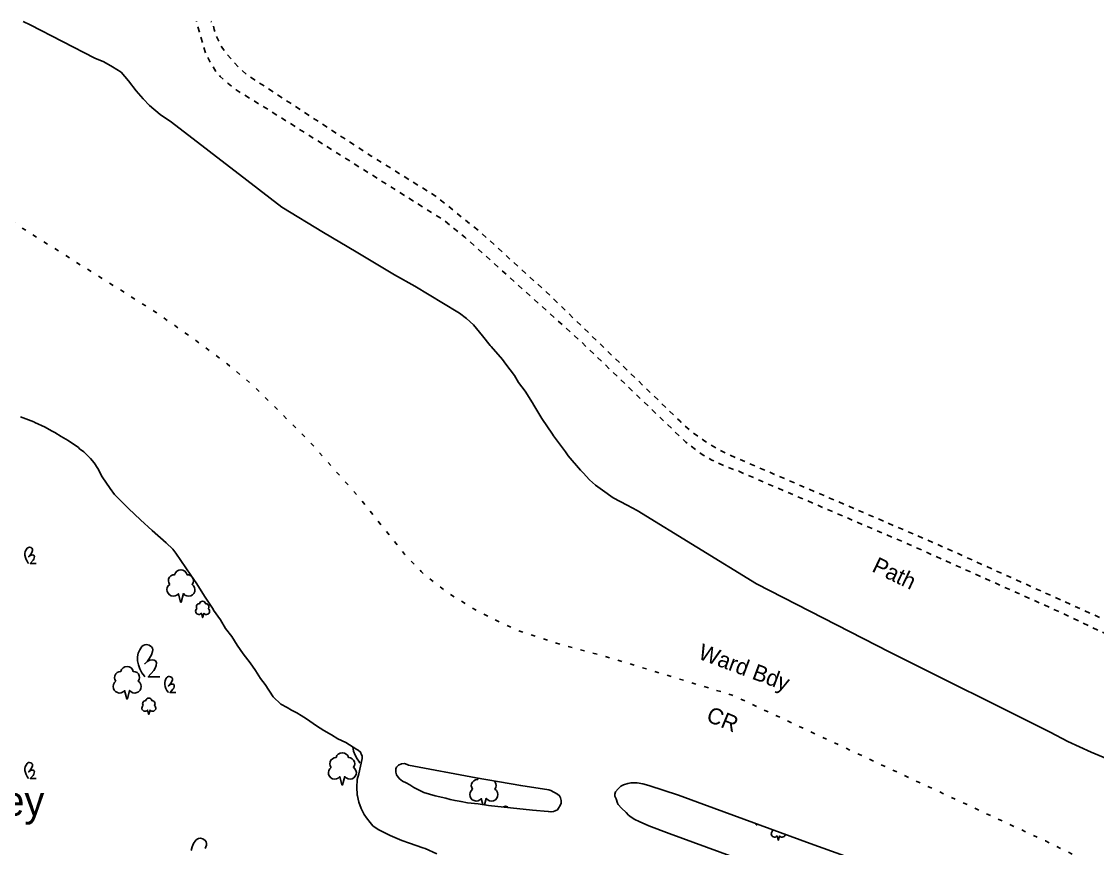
# Model space of a CAD drawing. Extents: x 421500 to 422711, y 436000 to 437000.
# Drawn here: x 422160.5 to 422260.5, y 436923.1 to 437000 of the extents above; entities that cross this region are included whole.
import ezdxf

# ---------------------------------------------------------------- set-up
doc = ezdxf.new("R2010")
doc.units = 0
doc.linetypes.add('716709-ExBase$0$OS-DASHEDLINE', pattern=[1, 0.5, -0.5])
doc.linetypes.add('716709-ExBase$0$OS-PARISH', pattern=[1.2, 0.4, -0.8])
for name, color, linetype in [('716709-ExBase$0$OS-AREA_MOSAIC', 8, 'Continuous'), ('716709-ExBase$0$OS-CIVIL_PARISH_OR_CMNTY_0007', 8, '716709-ExBase$0$OS-PARISH'), ('716709-ExBase$0$OS-LINE_0032_PATH_OR_EDGE', 8, '716709-ExBase$0$OS-DASHEDLINE'), ('716709-ExBase$0$OS-LINE_0059_WATER_EDGE_LIMIT', 8, 'Continuous'), ('716709-ExBase$0$OS-TEXT_BOUNDARY', 4, 'Continuous'), ('716709-ExBase$0$OS-TEXT_BUILT_ENVIRONMENT', 4, 'Continuous'), ('716709-ExBase$0$OS-TEXT_ROADSIDE', 4, 'Continuous')]:
    doc.layers.add(name, color=color, linetype=linetype)
doc.styles.add('716709-ExBase$0$Standard', font='romans.shx')

# ---------------------------------------------------------------- blocks, each defined once
blk = doc.blocks.new('716709-ExBase$0$OS-SE2236NWM0000083114')
at = {"layer": '716709-ExBase$0$OS-AREA_MOSAIC'}
for points in [[(-1.016, 1.36), (-1.067, 1.24), (-1.247, 1.218), (-1.41, 1.14), (-1.539, 1.013), (-1.621, 0.851), (-1.645, 0.671), (-1.61, 0.494), (-1.52, 0.337)], [(-0.406, -1.103), (-0.253, -0.516), (-0.117, -0.647), (0.053, -0.729), (0.239, -0.753), (0.424, -0.719), (0.59, -0.629), (0.718, -0.491), (0.798, -0.321), (0.821, -0.134), (0.784, 0.051), (0.692, 0.215), (0.553, 0.342), (0.641, 0.499), (0.673, 0.676), (0.648, 0.855), (0.566, 1.015), (0.47, 1.109)], [(-1.52, 0.337), (-1.656, 0.209), (-1.745, 0.046), (-1.78, -0.137), (-1.758, -0.321), (-1.679, -0.49), (-1.552, -0.626), (-1.39, -0.717), (-1.207, -0.753), (-1.022, -0.732), (-0.853, -0.654), (-0.716, -0.528), (-0.715, -0.525), (-0.571, -1.077)], [(1.78, -1.36), (1.72, -1.294), (1.632, -1.246), (1.534, -1.229), (1.436, -1.246), (1.349, -1.294), (1.334, -1.311)]]:
    blk.add_lwpolyline(points, dxfattribs=at)
blk = doc.blocks.new('716709-ExBase$0$OS-SE2236NWM0000083115')
at = {"layer": '716709-ExBase$0$OS-AREA_MOSAIC'}
for points in [[(-60.083, 45.78675), (-60.621, 45.78675), (-60.357, 46.08675), (-60.291, 46.19175), (-60.25, 46.30875), (-60.2365, 46.43225), (-60.249, 46.48925), (-60.285, 46.53575), (-60.3375, 46.56225), (-60.441, 46.57425), (-60.544, 46.55625), (-60.6375, 46.51025), (-60.781, 46.39925), (-60.6585, 46.51975), (-60.5555, 46.65725), (-60.474, 46.80825), (-60.4155, 46.96975), (-60.408, 47.04675), (-60.4275, 47.12125), (-60.471, 47.18475), (-60.575, 47.25675), (-60.698, 47.28475), (-60.7785, 47.27575), (-60.853, 47.24375), (-60.9145, 47.19125), (-61.016, 47.04775), (-61.085, 46.88525), (-61.118, 46.71225), (-61.1135, 46.53625), (-61.074, 46.34175), (-61.0075, 46.15425), (-60.916, 45.97775), (-60.8005, 45.81625), (-60.781, 45.78325)], [(-47.657, 43.83025), (-47.793, 43.70225), (-47.882, 43.53925), (-47.917, 43.35625), (-47.895, 43.17225), (-47.816, 43.00325), (-47.689, 42.86725), (-47.527, 42.77625), (-47.344, 42.74025), (-47.159, 42.76125), (-46.99, 42.83925), (-46.853, 42.96525), (-46.852, 42.96825), (-46.651, 42.19425), (-46.595, 42.19425), (-46.39, 42.97725), (-46.254, 42.84625), (-46.084, 42.76425), (-45.898, 42.74025), (-45.713, 42.77425), (-45.547, 42.86425), (-45.419, 43.00225), (-45.339, 43.17225), (-45.316, 43.35925), (-45.353, 43.54425), (-45.445, 43.70825), (-45.584, 43.83525), (-45.496, 43.99225), (-45.464, 44.16925), (-45.489, 44.34825), (-45.571, 44.50825), (-45.7, 44.63425), (-45.863, 44.71225), (-46.042, 44.73325), (-46.119, 44.91725), (-46.252, 45.06425), (-46.427, 45.16025), (-46.623, 45.19425), (-46.819, 45.16025), (-46.994, 45.06425), (-47.127, 44.91725), (-47.204, 44.73325), (-47.384, 44.71125), (-47.547, 44.63325), (-47.676, 44.50625), (-47.758, 44.34425), (-47.782, 44.16425), (-47.747, 43.98725), (-47.657, 43.83025)], [(-45.12, 41.58175), (-45.188, 41.51775), (-45.2325, 41.43625), (-45.25, 41.34475), (-45.239, 41.25275), (-45.1995, 41.16825), (-45.136, 41.10025), (-45.055, 41.05475), (-44.9635, 41.03675), (-44.871, 41.04725), (-44.7865, 41.08625), (-44.718, 41.14925), (-44.7175, 41.15075), (-44.617, 40.76375), (-44.589, 40.76375), (-44.4865, 41.15525), (-44.4185, 41.08975), (-44.3335, 41.04875), (-44.2405, 41.03675), (-44.148, 41.05375), (-44.065, 41.09875), (-44.001, 41.16775), (-43.961, 41.25275), (-43.9495, 41.34625), (-43.968, 41.43875), (-44.014, 41.52075), (-44.0835, 41.58425), (-44.0395, 41.66275), (-44.0235, 41.75125), (-44.036, 41.84075), (-44.077, 41.92075), (-44.1415, 41.98375), (-44.223, 42.02275), (-44.3125, 42.03325), (-44.351, 42.12525), (-44.4175, 42.19875), (-44.505, 42.24675), (-44.603, 42.26375), (-44.701, 42.24675), (-44.7885, 42.19875), (-44.855, 42.12525), (-44.8935, 42.03325), (-44.9835, 42.02225), (-45.065, 41.98325), (-45.1295, 41.91975), (-45.1705, 41.83875), (-45.1825, 41.74875), (-45.165, 41.66025), (-45.12, 41.58175)], [(-48.583, 35.24025), (-49.659, 35.24025), (-49.131, 35.84025), (-48.999, 36.05025), (-48.917, 36.28425), (-48.89, 36.53125), (-48.915, 36.64525), (-48.987, 36.73825), (-49.092, 36.79125), (-49.299, 36.81525), (-49.505, 36.77925), (-49.692, 36.68725), (-49.979, 36.46525), (-49.734, 36.70625), (-49.528, 36.98125), (-49.365, 37.28325), (-49.248, 37.60625), (-49.233, 37.76025), (-49.272, 37.90925), (-49.359, 38.03625), (-49.567, 38.18025), (-49.813, 38.23625), (-49.974, 38.21825), (-50.123, 38.15425), (-50.246, 38.04925), (-50.449, 37.76225), (-50.587, 37.43725), (-50.653, 37.09125), (-50.644, 36.73925), (-50.565, 36.35025), (-50.432, 35.97525), (-50.249, 35.62225), (-50.018, 35.29925), (-49.979, 35.23325)], [(-52.657, 34.83025), (-52.793, 34.70225), (-52.882, 34.53925), (-52.917, 34.35625), (-52.895, 34.17225), (-52.816, 34.00325), (-52.689, 33.86725), (-52.527, 33.77625), (-52.344, 33.74025), (-52.159, 33.76125), (-51.99, 33.83925), (-51.853, 33.96525), (-51.852, 33.96825), (-51.651, 33.19425), (-51.595, 33.19425), (-51.39, 33.97725), (-51.254, 33.84625), (-51.084, 33.76425), (-50.898, 33.74025), (-50.713, 33.77425), (-50.547, 33.86425), (-50.419, 34.00225), (-50.339, 34.17225), (-50.316, 34.35925), (-50.353, 34.54425), (-50.445, 34.70825), (-50.584, 34.83525), (-50.496, 34.99225), (-50.464, 35.16925), (-50.489, 35.34825), (-50.571, 35.50825), (-50.7, 35.63425), (-50.863, 35.71225), (-51.042, 35.73325), (-51.119, 35.91725), (-51.252, 36.06425), (-51.427, 36.16025), (-51.623, 36.19425), (-51.819, 36.16025), (-51.994, 36.06425), (-52.127, 35.91725), (-52.204, 35.73325), (-52.384, 35.71125), (-52.547, 35.63325), (-52.676, 35.50625), (-52.758, 35.34425), (-52.782, 35.16425), (-52.747, 34.98725), (-52.657, 34.83025)], [(-47.083, 33.78675), (-47.621, 33.78675), (-47.357, 34.08675), (-47.291, 34.19175), (-47.25, 34.30875), (-47.2365, 34.43225), (-47.249, 34.48925), (-47.285, 34.53575), (-47.3375, 34.56225), (-47.441, 34.57425), (-47.544, 34.55625), (-47.6375, 34.51025), (-47.781, 34.39925), (-47.6585, 34.51975), (-47.5555, 34.65725), (-47.474, 34.80825), (-47.4155, 34.96975), (-47.408, 35.04675), (-47.4275, 35.12125), (-47.471, 35.18475), (-47.575, 35.25675), (-47.698, 35.28475), (-47.7785, 35.27575), (-47.853, 35.24375), (-47.9145, 35.19125), (-48.016, 35.04775), (-48.085, 34.88525), (-48.118, 34.71225), (-48.1135, 34.53625), (-48.074, 34.34175), (-48.0075, 34.15425), (-47.916, 33.97775), (-47.8005, 33.81625), (-47.781, 33.78325)], [(-50.12, 32.58175), (-50.188, 32.51775), (-50.2325, 32.43625), (-50.25, 32.34475), (-50.239, 32.25275), (-50.1995, 32.16825), (-50.136, 32.10025), (-50.055, 32.05475), (-49.9635, 32.03675), (-49.871, 32.04725), (-49.7865, 32.08625), (-49.718, 32.14925), (-49.7175, 32.15075), (-49.617, 31.76375), (-49.589, 31.76375), (-49.4865, 32.15525), (-49.4185, 32.08975), (-49.3335, 32.04875), (-49.2405, 32.03675), (-49.148, 32.05375), (-49.065, 32.09875), (-49.001, 32.16775), (-48.961, 32.25275), (-48.9495, 32.34625), (-48.968, 32.43875), (-49.014, 32.52075), (-49.0835, 32.58425), (-49.0395, 32.66275), (-49.0235, 32.75125), (-49.036, 32.84075), (-49.077, 32.92075), (-49.1415, 32.98375), (-49.223, 33.02275), (-49.3125, 33.03325), (-49.351, 33.12525), (-49.4175, 33.19875), (-49.505, 33.24675), (-49.603, 33.26375), (-49.701, 33.24675), (-49.7885, 33.19875), (-49.855, 33.12525), (-49.8935, 33.03325), (-49.9835, 33.02225), (-50.065, 32.98325), (-50.1295, 32.91975), (-50.1705, 32.83875), (-50.1825, 32.74875), (-50.165, 32.66025), (-50.12, 32.58175)], [(-32.657, 26.83025), (-32.793, 26.70225), (-32.882, 26.53925), (-32.917, 26.35625), (-32.895, 26.17225), (-32.816, 26.00325), (-32.689, 25.86725), (-32.527, 25.77625), (-32.344, 25.74025), (-32.159, 25.76125), (-31.99, 25.83925), (-31.853, 25.96525), (-31.852, 25.96825), (-31.651, 25.19425), (-31.595, 25.19425), (-31.39, 25.97725), (-31.254, 25.84625), (-31.084, 25.76425), (-30.898, 25.74025), (-30.713, 25.77425), (-30.547, 25.86425), (-30.419, 26.00225), (-30.339, 26.17225), (-30.316, 26.35925), (-30.353, 26.54425), (-30.445, 26.70825), (-30.584, 26.83525), (-30.496, 26.99225), (-30.464, 27.16925), (-30.489, 27.34825), (-30.571, 27.50825), (-30.7, 27.63425), (-30.863, 27.71225), (-31.042, 27.73325), (-31.119, 27.91725), (-31.252, 28.06425), (-31.427, 28.16025), (-31.623, 28.19425), (-31.819, 28.16025), (-31.994, 28.06425), (-32.127, 27.91725), (-32.204, 27.73325), (-32.384, 27.71125), (-32.547, 27.63325), (-32.676, 27.50625), (-32.758, 27.34425), (-32.782, 27.16425), (-32.747, 26.98725), (-32.657, 26.83025)], [(-30.64134, 28.72617), (-30.565, 28.35025), (-30.432, 27.97525), (-30.249, 27.62225), (-30.018, 27.29925), (-29.979, 27.23325)], [(-60.083, 25.78675), (-60.621, 25.78675), (-60.357, 26.08675), (-60.291, 26.19175), (-60.25, 26.30875), (-60.2365, 26.43225), (-60.249, 26.48925), (-60.285, 26.53575), (-60.3375, 26.56225), (-60.441, 26.57425), (-60.544, 26.55625), (-60.6375, 26.51025), (-60.781, 26.39925), (-60.6585, 26.51975), (-60.5555, 26.65725), (-60.474, 26.80825), (-60.4155, 26.96975), (-60.408, 27.04675), (-60.4275, 27.12125), (-60.471, 27.18475), (-60.575, 27.25675), (-60.698, 27.28475), (-60.7785, 27.27575), (-60.853, 27.24375), (-60.9145, 27.19125), (-61.016, 27.04775), (-61.085, 26.88525), (-61.118, 26.71225), (-61.1135, 26.53625), (-61.074, 26.34175), (-61.0075, 26.15425), (-60.916, 25.97775), (-60.8005, 25.81625), (-60.781, 25.78325)], [(-30.2407, 24.39337), (-30.25, 24.34475), (-30.239, 24.25275), (-30.2119, 24.19477)], [(-44.365, 19.28325), (-44.248, 19.60625), (-44.233, 19.76025), (-44.272, 19.90925), (-44.359, 20.03625), (-44.567, 20.18025), (-44.813, 20.23625), (-44.974, 20.21825), (-45.123, 20.15425), (-45.246, 20.04925), (-45.449, 19.76225), (-45.587, 19.43725), (-45.653, 19.09125)]]:
    blk.add_lwpolyline(points, dxfattribs=at)
blk = doc.blocks.new('716709-ExBase$0$OS-SE2236NWM0000083116')
at = {"layer": '716709-ExBase$0$OS-AREA_MOSAIC'}
for points in [[(-1.36, 0.765), (-1.334, 0.666), (-1.278, 0.666), (-1.262, 0.728)], [(0.197, 0.053), (0.129, -0.011), (0.084, -0.092), (0.067, -0.184), (0.078, -0.276), (0.117, -0.36), (0.181, -0.428), (0.262, -0.474), (0.353, -0.492), (0.446, -0.481), (0.53, -0.442), (0.599, -0.379), (0.599, -0.378), (0.7, -0.765), (0.728, -0.765), (0.83, -0.373), (0.898, -0.439), (0.983, -0.48), (1.076, -0.492), (1.169, -0.475), (1.252, -0.43), (1.316, -0.361), (1.356, -0.276), (1.36, -0.238)], [(0.135, 0.213), (0.152, 0.132), (0.197, 0.053)]]:
    blk.add_lwpolyline(points, dxfattribs=at)

msp = doc.modelspace()

# ---------------------------------------------------------------- linework, layer by layer
at = {"layer": '716709-ExBase$0$OS-CIVIL_PARISH_OR_CMNTY_0007', "flags": 128}
msp.add_lwpolyline([(422134.6, 437000), (422147, 436989.05), (422157.15, 436982.95), (422172.95, 436973), (422176.3, 436970.65), (422179.6, 436968.2), (422182.05, 436966.15), (422187.1, 436961.15), (422191.9, 436955.75), (422196.1, 436950.5), (422197.65, 436948.9), (422197.95, 436948.6), (422200, 436947), (422202.2, 436945.6), (422204.5, 436944.4), (422206.65, 436943.4), (422210.65, 436942.1), (422214.75, 436941), (422226.55, 436937.4), (422244.65, 436928.95), (422255.65, 436923.85), (422269.65, 436917), (422278.6, 436914.1), (422287.6, 436911.45), (422294.6, 436909.4), (422301.55, 436907.4), (422308.6, 436905.65), (422313.8, 436904.6), (422320.95, 436903.45), (422328.15, 436902.65), (422330.2, 436902.5), (422347.5, 436900.55), (422357.3, 436899.85)], dxfattribs=at)
at = {"layer": '716709-ExBase$0$OS-LINE_0032_PATH_OR_EDGE', "flags": 128}
for points in [[(422334.95, 436923.6), (422310.1, 436926.5), (422292.65, 436928.7), (422291.9, 436928.85), (422291.2, 436929), (422290.4, 436929.3), (422289.6, 436929.65), (422257.05, 436945.1), (422243.45, 436951.2), (422227.15, 436958.2), (422225.9, 436958.65), (422224.65, 436959.25), (422223.85, 436959.7), (422222.25, 436960.9), (422212.55, 436970.2), (422201.7, 436979.95), (422199.8, 436981.5), (422183.45, 436991.8), (422180.45, 436993.65), (422179.7, 436994.25), (422178.95, 436994.9), (422178.55, 436995.35), (422178.05, 436996.2), (422177.6, 436997.05), (422176.75, 437000)], [(422346.79, 436925.03), (422344.75, 436924.75), (422344.15, 436924.6), (422343.55, 436924.4), (422342.9, 436924.2), (422342.3, 436923.95), (422342, 436923.9), (422341.75, 436923.85), (422325.6, 436925.75), (422304.15, 436928.2), (422292.35, 436929.6), (422291.8, 436929.7), (422291.3, 436929.9), (422290.7, 436930.2), (422290.15, 436930.55), (422264.95, 436942.7), (422245.65, 436951.4), (422226.1, 436959.8), (422225.05, 436960.35), (422224, 436961), (422222.8, 436961.85), (422221.7, 436962.85), (422209.3, 436974.85), (422203, 436980.55), (422198.95, 436983.8), (422193, 436987.5), (422181.45, 436995.05), (422180.65, 436995.75), (422179.95, 436996.55), (422179.45, 436997.15), (422179, 436997.8), (422178.65, 436998.55), (422178.4, 436999.25), (422178.3, 436999.9), (422178.1, 437000)]]:
    msp.add_lwpolyline(points, dxfattribs=at)
at = {"layer": '716709-ExBase$0$OS-LINE_0059_WATER_EDGE_LIMIT', "flags": 128}
for points in [[(422160.65, 437000), (422161.3, 436999.7), (422167.3, 436996.6), (422168.15, 436996.25), (422168.95, 436995.8), (422169.75, 436995.3), (422170.45, 436994.5), (422171.15, 436993.55), (422171.8, 436992.8), (422172.4, 436992.2), (422173.4, 436991.35), (422174.45, 436990.65), (422181.45, 436985.25), (422184.7, 436982.75), (422188.55, 436980.4), (422191.6, 436978.6), (422195.15, 436976.45), (422197.05, 436975.4), (422201.05, 436973), (422201.2, 436972.9), (422201.85, 436972.4), (422202.5, 436971.8), (422203.35, 436970.8), (422204.05, 436969.9), (422204.15, 436969.8), (422205.2, 436968.6), (422205.5, 436968.15), (422206.3, 436967.1), (422206.7, 436966.45), (422207.3, 436965.65), (422208, 436964.55), (422208.1, 436964.35), (422208.85, 436963.1), (422209.85, 436961.65), (422209.95, 436961.5), (422211.05, 436960), (422211.3, 436959.65), (422212.45, 436958.3), (422212.7, 436958.05), (422213.3, 436957.4), (422213.85, 436956.9), (422214.5, 436956.45), (422215.5, 436955.75), (422216.8, 436955.05), (422217.7, 436954.55), (422228.8, 436947.75), (422241.2, 436941.4), (422256.1, 436933.95), (422257.75, 436933.1), (422259.9, 436932.1), (422270.9, 436927.5)], [(422199.1, 436922.65), (422198, 436923.15), (422197.8, 436923.2), (422196.55, 436923.65), (422195.85, 436923.9), (422194.75, 436924.35), (422193.65, 436924.9), (422193.15, 436925.25), (422192.9, 436925.55), (422192.55, 436926), (422192.35, 436926.3), (422192.05, 436926.85), (422191.85, 436927.45), (422191.7, 436928.15), (422191.65, 436928.8), (422191.7, 436929.55), (422191.85, 436930.1), (422192.15, 436931.5), (422192.15, 436931.75), (422192.1, 436931.85), (422192, 436932.1), (422191.8, 436932.3), (422191.65, 436932.35), (422190.65, 436933), (422189.9, 436933.35), (422189.3, 436933.7), (422188.6, 436934.1), (422187.9, 436934.55), (422187, 436935.2), (422186.5, 436935.5), (422186.1, 436935.75), (422185.6, 436936), (422185.2, 436936.25), (422184.6, 436936.55), (422183.9, 436937.25), (422183.15, 436938.4), (422182.7, 436938.95), (422182.25, 436939.7), (422181.75, 436940.4), (422181.1, 436941.25), (422180.55, 436942.05), (422180.05, 436942.85), (422179.45, 436943.6), (422179, 436944.4), (422178.35, 436945.3), (422178.3, 436945.4), (422177.5, 436946.6), (422176.8, 436947.75), (422176.25, 436948.55), (422174.85, 436950.6), (422174.55, 436950.95), (422173.95, 436951.55), (422172.65, 436952.7), (422171.55, 436953.7), (422170.45, 436954.75), (422169.15, 436956.05), (422168.75, 436956.6), (422168, 436957.7), (422167.6, 436958.45), (422167.25, 436959), (422166.9, 436959.4), (422166.3, 436960), (422165.9, 436960.3), (422165.8, 436960.4), (422164.85, 436961.05), (422164.2, 436961.45), (422163.6, 436961.8), (422163.3, 436961.95), (422162.7, 436962.3), (422161.75, 436962.75), (422161.65, 436962.8), (422160.4, 436963.25)], [(422210.65, 436927.35), (422210.65, 436927.6), (422210.6, 436927.85), (422210.5, 436928.05), (422210.3, 436928.2), (422209.7, 436928.55), (422209.5, 436928.6), (422206.9, 436929), (422202.75, 436929.7), (422196.45, 436930.9), (422196.35, 436930.95), (422196.1, 436931.05), (422195.8, 436931), (422195.55, 436930.9), (422195.35, 436930.7), (422195.3, 436930.55), (422195.3, 436930.25), (422195.35, 436930), (422195.6, 436929.65), (422195.9, 436929.4), (422196.25, 436929.25), (422196.6, 436929.05), (422196.95, 436928.8), (422197.9, 436928.35), (422198.95, 436928.05), (422199.93, 436927.83), (422200.35, 436927.7), (422200.8, 436927.6), (422201.35, 436927.5), (422201.95, 436927.4), (422202.95, 436927.3), (422203.9, 436927.15), (422208, 436926.7), (422209.45, 436926.6), (422209.7, 436926.55), (422209.95, 436926.6), (422210.1, 436926.65), (422210.3, 436926.75), (422210.4, 436926.9), (422210.55, 436927.15), (422210.65, 436927.35)], [(422215.7, 436928.4), (422215.95, 436928.7), (422216.2, 436928.95), (422216.45, 436929.05), (422216.85, 436929.2), (422217.15, 436929.25), (422217.7, 436929.25), (422218.25, 436929.15), (422218.8, 436929), (422221.55, 436928.1), (422223.9, 436927.25), (422233.8, 436923.6), (422246.65, 436919)], [(422233.65, 436919.8), (422220.7, 436924.55), (422218.8, 436925.25), (422217.9, 436925.65), (422217.5, 436925.85), (422217.15, 436926.05), (422216.9, 436926.25), (422216.7, 436926.5), (422216.25, 436926.9), (422215.95, 436927.25), (422215.9, 436927.35), (422215.75, 436927.75), (422215.65, 436928), (422215.65, 436928.2), (422215.7, 436928.4)]]:
    msp.add_lwpolyline(points, dxfattribs=at)

# ---------------------------------------------------------------- block references
at = {"layer": '716709-ExBase$0$OS-AREA_MOSAIC'}
for name, p in [('716709-ExBase$0$OS-SE2236NWM0000083115', (422221.933, 436903.857)), ('716709-ExBase$0$OS-SE2236NWM0000083114', (422203.946, 436928.31)), ('716709-ExBase$0$OS-SE2236NWM0000083116', (422230.116, 436924.695))]:
    msp.add_blockref(name, p, dxfattribs=at)

# ---------------------------------------------------------------- texts
at = {"layer": '716709-ExBase$0$OS-TEXT_BOUNDARY', "char_height": 1.5, "style": '716709-ExBase$0$Standard'}
for s, insert, width, attachment_point, rotation in [('{\\fHeledd|b0|i0|c0|p34;Ward Bdy}', (422227.25, 436938.85), 11.58333, 8, 339.5), ('{\\fHeledd|b0|i0|c0|p34;CR}', (422225.95, 436935.85), 3.83333, 2, 337.39999)]:
    msp.add_mtext(s, dxfattribs=dict(at, insert=insert, width=width, attachment_point=attachment_point, rotation=rotation))
at = {"layer": '716709-ExBase$0$OS-TEXT_BUILT_ENVIRONMENT', "insert": (422154.95, 436925.35), "char_height": 2.75, "width": 21.4054, "attachment_point": 8, "style": '716709-ExBase$0$Standard'}
msp.add_mtext('{\\fHeledd|b0|i0|c0|p34;Calverley}', dxfattribs=at)
at = {"layer": '716709-ExBase$0$OS-TEXT_ROADSIDE', "insert": (422241.95, 436949.4), "char_height": 1.5, "width": 5.41667, "attachment_point": 2, "rotation": 334.39999, "style": '716709-ExBase$0$Standard'}
msp.add_mtext('{\\fHeledd|b0|i0|c0|p34;Path}', dxfattribs=at)

doc.saveas('drawing.dxf')
